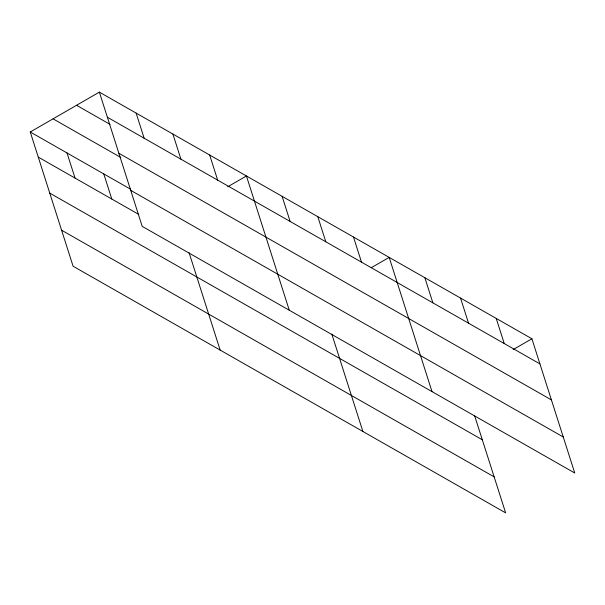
<?xml version="1.0" encoding="UTF-8"?>
<svg xmlns="http://www.w3.org/2000/svg" width="605" height="605" viewBox="0 0 605 605"><rect width="100%" height="100%" fill="white"/><g stroke="black" fill="none" stroke-linecap="round" stroke-linejoin="round"><path stroke-width="0.91" d="M474.547 415.461L505.636 512.874L73.092 266.23L30.25 131.988L99.364 92.126L531.908 338.77L574.75 473.012L142.205 226.368L99.364 92.126M227.699 186.794L246.432 175.987L289.273 310.221M371.251 267.712L389.174 257.382L432.008 391.617M513.176 349.577L531.908 338.77M107.388 117.249L539.925 363.892M76.555 105.285L110.057 124.38M118.875 153.254L551.42 399.905M53.058 118.837L120.871 157.504M30.25 131.988L130.74 189.297M130.718 190.356L563.255 436.999M38.266 157.111L138.764 214.412M49.761 193.116L482.298 439.767M61.597 230.218L494.141 476.861M496.221 318.427L504.245 343.549M460.541 298.076L468.557 323.199M424.854 277.725L432.87 302.848M353.486 237.031L361.503 262.154M317.799 216.681L325.815 241.803M331.805 334.066L362.894 431.478M282.119 196.338L290.135 221.46M209.663 155.024L217.679 180.146M172.901 134.06L180.918 159.175M189.07 252.671L220.152 350.083M136.133 113.09L144.149 138.212M103.78 173.922L111.796 199.037M67.019 152.952L75.035 178.074"/></g></svg>
